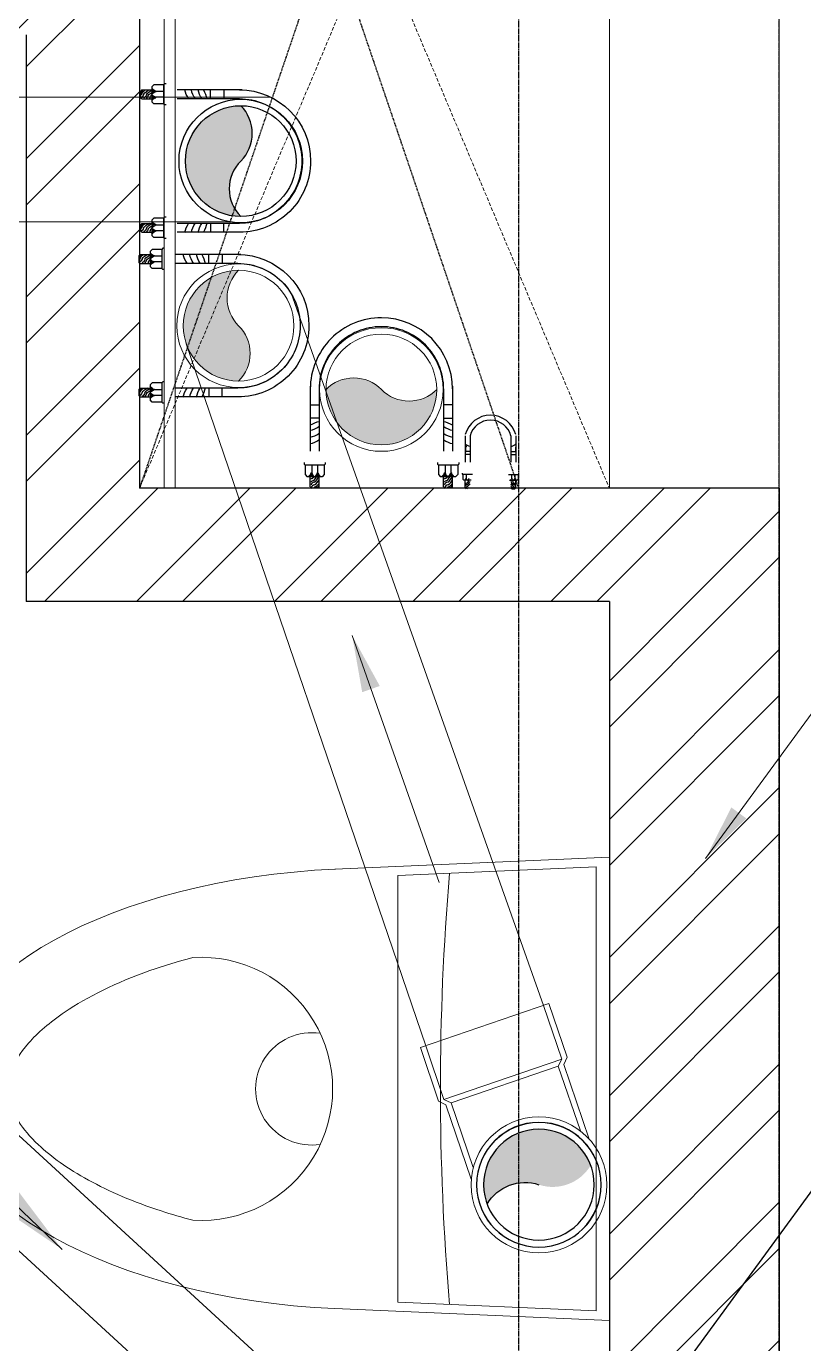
# Model space of a CAD drawing. Header units: millimetres. Extents: x 554 to 29966, y 4404 to 52986.
# Drawn here: x 14545 to 15232, y 12521 to 13683 of the extents above; entities that cross this region are included whole.
import ezdxf

# ---------------------------------------------------------------- set-up
doc = ezdxf.new("R2010")
doc.units = ezdxf.units.MM
for name, pattern in [('DASHED2', [0.375, 0.25, -0.125]), ('HIDDEN', [9.524999999999995, 6.349999999999997, -3.174999999999998]), ('HIDDEN2', [4.7624999999999975, 3.174999999999998, -1.587499999999999])]:
    doc.linetypes.add(name, pattern=pattern)
for name, color, linetype, lineweight in [('A-VOID-ABOV', 8, 'HIDDEN2', 5), ('FUR', 7, 'Continuous', 15), ('PIPE SUPPORT', 24, 'Continuous', 18), ('PP-BEAM', 6, 'DASHED2', 30), ('PP-WALL', 7, 'Continuous', 30), ('RWP', 150, 'Continuous', 18), ('SWP', 1, 'Continuous', 15), ('WALL HATCH', 8, 'Continuous', 0)]:
    doc.layers.add(name, color=color, linetype=linetype, lineweight=lineweight)
doc.layers.add('SH - WWP', color=94, linetype='Continuous', lineweight=0, true_color=0x009e00)
doc.layers.add('SH- WWP', color=92, linetype='Continuous')
doc.styles.add('_MAA_200', font='Arial Narrow.ttf', dxfattribs={"height": 100})
doc.dimstyles.new('COLUMN DIM PLAN', dxfattribs={"dimtxt": 100, "dimasz": 50, "dimexe": 0, "dimexo": 0, "dimgap": 30, "dimtad": 0, "dimdec": 0, "dimdsep": 46, "dimtxsty": '_MAA_200', "dimblk": 'ARCHTICK', "dimcen": 2.5, "dimdle": 50, "dimclrd": 256, "dimclre": 256, "dimclrt": 256, "dimadec": 0, "dimazin": 0, "dimtfac": 1, "dimtdec": 0, "dimtmove": 1, "dimatfit": 3, "dimfxl": 1, "dimlwd": -1, "dimlwe": -1, "dimarcsym": 0})
pattern_1 = [(45, (-2728487.738031354, 3305291.588856062), (-60.98795987733971, 60.98795987733972), []), (45, (-2728447.079391504, 3305291.588856062), (-60.98795987733971, 60.98795987733972), [])]

# ---------------------------------------------------------------- blocks, each defined once
blk = doc.blocks.new('A$C34535F5F')
at = {"layer": 'FUR', "linetype": 'Continuous'}
blk.add_line((7.30756374410157, 0.6289789640859454), (7.30756374410157, 15.36669925259684), dxfattribs=at)
for points in [[(-5.1773586165e-06, 15.99469262112598), (9.488228492811686, 15.58530480220997)], [(-5.1773586165e-06, 15.99469262112598), (-5.1773586165e-06, 1.3152593965e-06)], [(0.4518127223655031, 0.333174596772551), (0.4518127223655031, 15.66151933959827), (7.30756374410157, 15.36571497229215)], [(0.4518127223655031, 0.333174596772551), (7.30756374410157, 0.6289789640859454)], [(-4.6040713642e-06, 1.3399976524e-06), (9.488228492811686, 0.4093891341608469)]]:
    blk.add_lwpolyline(points, dxfattribs=at)
for centre, radius, start, end in [((-82.43356653371848, 7.997346968185412), 88.2740429474575, 355.1706320567113, 4.838208005137757), ((14.10840801377526, 7.997650270378471), 4.543575502682315, 86.37742345364931, 273.6225765463507), ((10.28499021323114, 7.997650270378471), 1.940983098056188, 261.2489595723783, 98.7510404280416)]:
    blk.add_arc(centre, radius, start, end, dxfattribs=at)
blk.add_ellipse((8.091878359069597, 7.997346968185412), major_axis=(-15.02705318510713, -0.0004921401246645), ratio=0.5071451269459373, start_param=1.662675256482551, end_param=4.619315705604916, dxfattribs=at)
blk.add_open_spline([(14.39548825315614, 3.463153243726083), (14.91302334903048, 3.598485968635031), (15.40934677680525, 3.749572506610093), (17.04596771268734, 4.324187240336867), (18.04585381200195, 4.820209591939601), (19.3468307128951, 5.698914285413593), (19.76686025955314, 6.068188179050592), (20.37716554440885, 6.759230911126905), (20.5661491521696, 7.076913165647963), (20.75745456179175, 7.559917411002061), (20.79487015915402, 7.743754381349388), (20.81242688527891, 8.097778894311887), (20.79322074065022, 8.271584527238701), (20.67726372099605, 8.666097421998527), (20.57800686318115, 8.887820758710404), (20.25516603674805, 9.380109179502142), (20.03078012623337, 9.649802222483231), (19.30430730882108, 10.33365049375334), (18.72219344881341, 10.75464509321227), (17.28922340967438, 11.53923489571662), (16.4405024759053, 11.90268593577548), (15.14084198456294, 12.32581897137334), (14.77384033749877, 12.43321184765864), (14.39548825317797, 12.53214729703086)], degree=3, knots=[2.047043615697423, 2.047043615697423, 2.047043615697423, 2.047043615697423, 2.176320127587233, 2.176320127587233, 2.497545405150008, 2.497545405150008, 2.720446929078087, 2.720446929078087, 2.943348453006166, 2.943348453006166, 3.116442422806044, 3.116442422806044, 3.289536392605924, 3.289536392605924, 3.462630362405803, 3.462630362405803, 3.635724332205683, 3.635724332205683, 3.888669672234206, 3.888669672234206, 4.14161501226273, 4.14161501226273, 4.23612440737344, 4.23612440737344, 4.23612440737344, 4.23612440737344], dxfattribs=at)
blk = doc.blocks.new('_ArchTick')
at = {"color": 0, "linetype": 'ByBlock', "const_width": 0.15}
blk.add_lwpolyline([(-0.5, -0.5), (0.5, 0.5)], dxfattribs=at)
blk = doc.blocks.new('A$C393437B3')
at = {"layer": 'RWP', "linetype": 'Continuous'}
blk.add_hatch(color=256, dxfattribs=at).paths.add_polyline_path([(-2, 3.3651e-11, 1), (2, 2.45565e-11, -0.4173574324766371), (-2.1098011128e-06, 2.1325688894e-06, 0.4173561804767063)])
for radius in [2.231396361223231, 2]:
    blk.add_circle((0, 2.91038e-11), radius, dxfattribs=at)
for centre, start, end in [((-1, -0.9893372807709964), 44.69290126831891, 135.307098731681), ((1, 0.9893372808292042), 224.6929012683189, 315.3070987316811)]:
    blk.add_arc(centre, 1.406694087280504, start, end, dxfattribs=at)
blk = doc.blocks.new('*X16')
at = {"color": 0}
for p, q in [((113.6040440224238, 341.4692042597887), (113.7240518539459, 341.5892120913109)), ((113.7279130090329, 341.4162965511011), (114.3176786467903, 342.0060621888587)), ((113.8423566890578, 341.3539635358294), (114.318169125598, 341.8297759723697)), ((113.9481308900426, 341.2829610415177), (114.3186596044057, 341.6534897558808)), ((114.0456951115147, 341.2037485676931), (114.3191500832134, 341.4772035393919)), ((114.1352787081868, 341.1165554690687), (114.3196405620211, 341.3009173229029)), ((114.2169109186877, 341.0214109842728), (114.3201310408288, 341.1246311064139)), ((114.2904245531791, 340.9181479234677), (114.3206215196365, 340.948344889925))]:
    blk.add_line(p, q, dxfattribs=at)
blk = doc.blocks.new('HGRHGHYH')
at = {"layer": 'PIPE SUPPORT', "lineweight": -3}
for p, q in [((710620.017560834, 46857.95547085467), (710620.017560834, 46834.33842546731)), ((710624.4910779987, 46858.00753927821), (710624.4910779987, 46834.33842546745)), ((710661.3965331423, 46858.00753927821), (710661.3965331423, 46834.33842546745)), ((710665.870050307, 46857.95547085467), (710665.870050307, 46834.33842546731)), ((710624.4910779987, 46843.99846498478), (710620.017560834, 46843.97243077303)), ((710624.4910779987, 46841.09759101116), (710620.017560834, 46841.09759101116)), ((710620.8709940438, 46848.18003857404), (710620.4041444306, 46847.71318896184)), ((710620.4041444306, 46847.71318896184), (710620.4041444306, 46843.45694679453)), ((710620.8709940438, 46848.9311018298), (710620.8709940438, 46848.18003857404)), ((710661.3965331423, 46843.99846498478), (710665.870050307, 46843.97243077303)), ((710661.3965331423, 46841.09759101116), (710665.870050307, 46841.09759101116)), ((710665.4834667103, 46847.71318896184), (710665.4834667103, 46843.45694679453)), ((710617.486735596, 46824.33842545249), (710617.486735596, 46823.58736219754)), ((710617.486735596, 46823.58736219754), (710617.8929129597, 46823.18118483442)), ((710626.6157258732, 46823.18118483442), (710617.8929129597, 46823.18118483442)), ((710617.9496318431, 46823.12051258453), (710617.9496318431, 46818.86427041721)), ((710617.9496318431, 46818.86427041721), (710618.8754243389, 46817.93847792246)), ((710625.6292611284, 46817.93847792246), (710618.8754243389, 46817.93847792246)), ((710619.9706203837, 46811.15510292288), (710619.9706203837, 46817.93292071131)), ((710620.9149384896, 46823.18118483442), (710620.9149384896, 46819.82368085266)), ((710659.2718852677, 46823.18118483442), (710667.9946981815, 46823.18118483442)), ((710660.2583500124, 46817.93847792246), (710667.0121868018, 46817.93847792246)), ((710662.2978708799, 46819.81647621835), (710662.2978708799, 46823.18118483442)), ((710664.9726726515, 46823.18118483442), (710664.9726726515, 46819.82368085266)), ((710665.9169907572, 46811.15510292288), (710665.9169907572, 46817.93292071131)), ((710667.9379792975, 46818.86427041721), (710667.0121868018, 46817.93847792246)), ((710667.9379792975, 46823.12051258453), (710667.9379792975, 46818.86427041721)), ((710668.400875545, 46823.58736219754), (710667.9946981815, 46823.18118483442)), ((710668.400875545, 46824.33842545249), (710668.400875545, 46823.58736219754)), ((710619.9706203837, 46811.15510292288), (710620.9514913493, 46810.17423195795)), ((710661.4434735925, 46811.15510292288), (710662.4243445582, 46810.17423195795)), ((710662.4243445582, 46810.17423195795), (710664.9361197916, 46810.17423195795)), ((710665.9169907572, 46811.15510292288), (710664.9361197916, 46810.17423195795))]:
    blk.add_line(p, q, dxfattribs=at)
for radius in [23.56132894597941, 19.08750877272781]:
    blk.add_arc((710642.9438055705, 46853.12595794539), radius, 14.81787845265077, 165.1821215473492, dxfattribs=at)
at = {"layer": 'PIPE SUPPORT', "lineweight": -3, "extrusion": (0, 0, -1)}
for centre, major_axis, ratio, start_param, end_param in [((710626.0681659406, 46857.04269787628), (-6.151017375214372, 6.151017375214372), 0.9999999996661143, 4.109297307100639, 4.696194497845082), ((710659.1997548653, 46820.72032941198), (-2.282024696256826, 2.282024696256826), 0.9999999991016156, 2.631822640257962, 3.390408898581517), ((710668.6597770806, 46821.15737770115), (5.916417149257463, 5.916417149257463), 0.9999999996655577, 2.957247137780278, 3.396312688868684), ((710665.4106651419, 46820.72032941198), (2.282024696144641, 2.282024696144641), 0.999999999637639, 2.887822711728336, 3.651362666647861), ((710668.6941774103, 46820.31730185854), (4.657047953934257, 4.657047953934259), 0.9999999998143312, 3.071035400155689, 3.556541279524882), ((710662.2235368731, 46820.19316780278), (1.956046006922536, 1.956046006922536), 0.9999999998720912, 0.9126796448566, 1.738241186575686), ((710668.0728814824, 46820.72032941198), (2.282024696073218, 2.282024696073218), 0.9999999989087838, 2.892776408478627, 3.651362666944962), ((710668.5334267244, 46819.34597414733), (-5.968419883032279, 5.968419883032277), 0.9999999986139306, 4.525575234265462, 4.924237367981683), ((710668.1112861901, 46819.28087430629), (6.728174899515832, 6.728174899515832), 0.9999999960109655, 2.900564698146366, 3.132660851971003), ((710667.67685345, 46818.55632637804), (-6.72817493470283, 6.72817493470283), 0.9999999948836359, 4.4713610270174, 4.641313219648759), ((710661.8955381596, 46806.00151706109), (-3.179768696389378, 3.179768696389378), 0.9999999973979004, 0.9763898284104179, 1.167414142967231), ((710662.5512160296, 46809.39370073169), (1.314074097734991, 1.314074097734991), 0.9999999995543982, -0.4381618592171244, 0.3519463012584327), ((710662.9670973838, 46808.91284669548), (2.512809723012713, 2.512809723012713), 0.999999999859323, -0.5553662055825017, 0.1412754331300625), ((710663.1182685232, 46810.80726218458), (-2.505444745391315, 2.505444745391313), 0.9999999995484671, 1.015994449466341, 1.696008060453134), ((710663.5233797455, 46810.92842232572), (3.179768684796008, 3.179768684796011), 0.9999999978171192, -0.594406500628123, -0.224102447289598)]:
    blk.add_ellipse(centre, major_axis=major_axis, ratio=ratio, start_param=start_param, end_param=end_param, dxfattribs=at)
at = {"layer": 'PIPE SUPPORT', "lineweight": -3}
for centre, major_axis, ratio, start_param, end_param in [((710659.8194452001, 46857.04269787628), (6.151017375214372, 6.151017375214372), 0.9999999996661143, 4.109297307100639, 4.696194497845082), ((710617.8147296587, 46820.72032941198), (-2.282024696073218, 2.282024696073218), 0.9999999989087838, 2.892776408478627, 3.651362666944962), ((710623.6640742678, 46820.19316780278), (-1.956046006922536, 1.956046006922536), 0.9999999998720912, 0.9126796448566, 1.738241186575686), ((710617.1934337305, 46820.31730185854), (-4.657047953934257, 4.657047953934259), 0.9999999998143312, 3.071035400155689, 3.556541279524882), ((710617.2278340606, 46821.15737770115), (-5.916417149257457, 5.916417149257458), 0.9999999996655577, 2.957247137780278, 3.396312688868684), ((710620.4769459988, 46820.72032941198), (-2.282024696144641, 2.282024696144641), 0.999999999637639, 2.887822711728336, 3.651362666647861), ((710622.3642313953, 46810.92842232572), (-3.179768684796008, 3.179768684796011), 0.9999999978171192, -0.594406500628123, -0.224102447289598), ((710622.7693426174, 46810.80726218458), (2.505444745391315, 2.505444745391313), 0.9999999995484671, 1.015994449466341, 1.696008060453134), ((710622.9205137569, 46808.91284669548), (-2.512809723012713, 2.512809723012713), 0.999999999859323, -0.5553662055825017, 0.1412754331300625), ((710623.3363951114, 46809.39370073169), (-1.314074097734991, 1.314074097734991), 0.9999999995543982, -0.4381618592171244, 0.3519463012584327), ((710617.3541844164, 46819.34597414733), (5.968419883032279, 5.968419883032277), 0.9999999986139306, 4.525575234265462, 4.924237367981683)]:
    blk.add_ellipse(centre, major_axis=major_axis, ratio=ratio, start_param=start_param, end_param=end_param, dxfattribs=at)
for p, xscale, yscale, zscale, rotation in [((711411.2495958997, 47078.18288877929), -2.31448123615973, 2.314481238238573, 2.314481237439788, 90), ((709871.9169150456, 47078.17568414403), 2.31448123615973, 2.31448123615973, 2.31448123615973, 270), ((709874.6380152409, 47078.18288877929), 2.31448123615973, 2.31448123615973, 2.31448123615973, 270)]:
    blk.add_blockref('*X16', p, dxfattribs=dict(at, xscale=xscale, yscale=yscale, zscale=zscale, rotation=rotation))
blk = doc.blocks.new('*X26')
at = {"color": 0}
for p, q in [((113.6040440224238, 341.4692042597887), (113.7240518539459, 341.5892120913109)), ((113.7279130090329, 341.4162965511011), (114.3176786467903, 342.0060621888587)), ((113.8423566890578, 341.3539635358294), (114.318169125598, 341.8297759723697)), ((113.9481308900426, 341.2829610415177), (114.3186596044057, 341.6534897558808)), ((114.0456951115147, 341.2037485676931), (114.3191500832134, 341.4772035393919)), ((114.1352787081868, 341.1165554690687), (114.3196405620211, 341.3009173229029)), ((114.2169109186877, 341.0214109842728), (114.3201310408288, 341.1246311064139)), ((114.2904245531791, 340.9181479234677), (114.3206215196365, 340.948344889925))]:
    blk.add_line(p, q, dxfattribs=at)
blk = doc.blocks.new('YRTRT')
at = {"layer": 'PIPE SUPPORT', "lineweight": -3}
for p, q in [((96462.33814704539, -13447.57362357114), (96462.39076985273, -13447.52100076377)), ((96462.33818283866, -13447.5735877779), (96462.33818283866, -13447.93724713893)), ((96462.60556003159, -13447.52100076377), (96462.39076985273, -13447.52100076377)), ((96462.65818283898, -13447.57362357114), (96462.60556003159, -13447.52100076377)), ((96462.65818283898, -13447.57362357114), (96462.65818283898, -13447.93724713893)), ((96467.15814704986, -13447.5736235712), (96467.21076985725, -13447.52100076383)), ((96467.15818284314, -13447.57358777796), (96467.15818284314, -13447.93724713899)), ((96467.42556003603, -13447.52100076383), (96467.21076985725, -13447.52100076383)), ((96467.47818284339, -13447.5736235712), (96467.42556003603, -13447.52100076383)), ((96467.47818284339, -13447.5736235712), (96467.47818284339, -13447.93724713899)), ((96462.15192819848, -13448.01174899501), (96462.22643005454, -13447.93724713893)), ((96462.15192819848, -13448.35426413015), (96462.15192819848, -13448.01174899501)), ((96462.76993562304, -13447.93724713893), (96462.22643005454, -13447.93724713893)), ((96462.39055710298, -13448.35914664454), (96462.39055710298, -13448.08895620788)), ((96462.60580803412, -13448.08837642497), (96462.60580803412, -13448.35914664454)), ((96462.8444374791, -13448.01174899501), (96462.76993562304, -13447.93724713893)), ((96462.8444374791, -13448.35426413015), (96462.8444374791, -13448.01174899501)), ((96466.97192820298, -13448.01174899506), (96467.04643005902, -13447.93724713899)), ((96466.97192820298, -13448.35426413021), (96466.97192820298, -13448.01174899506)), ((96467.5899356275, -13447.93724713899), (96467.04643005902, -13447.93724713899)), ((96467.21055710744, -13448.3591466446), (96467.21055710744, -13448.08895620793)), ((96467.42580803859, -13448.08837642502), (96467.42580803859, -13448.3591466446)), ((96467.66443748357, -13448.01174899506), (96467.5899356275, -13447.93724713899)), ((96467.66443748357, -13448.35426413021), (96467.66443748357, -13448.01174899506)), ((96462.11467727047, -13448.39183319975), (96462.15192819848, -13448.35426413015)), ((96462.11467727047, -13448.45227396465), (96462.11467727047, -13448.39183319975)), ((96462.8444374791, -13448.35426413015), (96462.15192819848, -13448.35426413016)), ((96462.88200654867, -13448.39183319971), (96462.8444374791, -13448.35426413015)), ((96462.88200654867, -13448.45227396465), (96462.88200654867, -13448.39183319971)), ((96466.93467727493, -13448.39183319981), (96466.97192820298, -13448.35426413021)), ((96466.93467727493, -13448.4522739647), (96466.93467727493, -13448.39183319981)), ((96467.66443748357, -13448.35426413021), (96466.97192820293, -13448.35426413021)), ((96467.70200655314, -13448.39183319977), (96467.66443748357, -13448.35426413021)), ((96467.70200655314, -13448.4522739647), (96467.70200655314, -13448.39183319977)), ((96462.33818283863, -13451.20444779245), (96462.33818283866, -13448.85227396524)), ((96462.65818283893, -13451.10227396739), (96462.65818283898, -13448.85227396524)), ((96467.15818284314, -13451.10227396739), (96467.15818284314, -13448.85227396524)), ((96467.47818284342, -13451.20444779245), (96467.47818284342, -13448.85227396524)), ((96462.65818283893, -13450.05157989724), (96462.33818283863, -13450.05157989724)), ((96467.15818284314, -13450.05157989724), (96467.47818284342, -13450.05157989724)), ((96462.33818283863, -13450.53158634531), (96462.65818283893, -13450.53158634531)), ((96467.47818284342, -13450.53158634531), (96467.15818284314, -13450.53158634531))]:
    blk.add_line(p, q, dxfattribs=at)
at = {"layer": 'PIPE SUPPORT', "lineweight": -3, "extrusion": (0, 0, -1)}
for centre, major_axis, ratio, start_param, end_param in [((96462.53642395487, -13447.45332862739), (-0.1348098849770459, 0.1348098849770459), 0.9999999999034614, 4.157022774732605, 5.034816392505097), ((96462.55873559946, -13447.47912599548), (-0.0704988429273759, 0.0704988429273759), 0.9999999996588605, 4.274227121095428, 5.064335280969733), ((96462.59391210222, -13447.29713852289), (0.1705916077439833, 0.1705916077439833), 0.9999999985280374, 2.547186153119761, 2.738210467946155), ((96462.26044305008, -13448.00956358513), (0.3609602732295892, 0.3609602732295892), 0.9999999997756027, -0.2410279549909113, 0.1079206814815465), ((96462.28374995916, -13447.97069226828), (-0.3609602732425226, 0.3609602732425225), 0.9999999999533216, 1.329768371900432, 1.608853964383862), ((96467.35642395935, -13447.45332862745), (-0.1348098849665495, 0.1348098849665495), 0.9999999999247476, 4.157022774657454, 5.03481639246887), ((96467.37873560397, -13447.47912599554), (-0.0704988429250919, 0.0704988429250919), 0.9999999996778886, 4.274227121094328, 5.064335281009006), ((96467.41391210668, -13447.29713852295), (0.1705916077644787, 0.1705916077644788), 0.9999999991030039, 2.547186153401375, 2.738210468153488), ((96467.08044305457, -13448.00956358519), (-0.3609602734738453, 0.3609602734738452), 0.9999999993067497, 1.329768372063623, 1.678717008183729), ((96467.10374996363, -13447.97069226834), (-0.3609602734695469, 0.3609602734695469), 0.9999999993199254, 1.329768372023264, 1.608853964365007), ((96462.1410721338, -13448.16111274652), (-0.1836427454511332, 0.1836427454511332), 0.999999999893351, 1.321980081539759, 2.080566339304299), ((96462.50657992787, -13447.56146236965), (0.170591607840616, 0.170591607840616), 0.9999999998175798, 2.547186153677094, 3.128809838001576), ((96462.44831248886, -13447.63531754856), (-0.1705916080412037, 0.1705916080412037), 0.999999999172634, 4.117982480944434, 4.401037373670084), ((96462.52831376503, -13447.55496224171), (0.1344147607712574, 0.1344147607712574), 0.9999999998539598, 2.586790775358184, 3.465894773409693), ((96462.61178995932, -13448.11869015334), (-0.1574100663563356, 0.1574100663563356), 0.9999999999594631, 5.625068624619608, 6.450630167201308), ((96462.13815034585, -13448.30887129395), (0.3609602732356619, 0.3609602732356619), 0.999999999762126, -0.2410279549788759, -0.0299974789023303), ((96462.22917148277, -13448.06516695129), (-0.2498462551250625, 0.2498462551250622), 0.9999999996142932, 1.500239073097558, 1.985744952294209), ((96462.23101702826, -13448.11023623238), (-0.3174102312506335, 0.3174102312506335), 0.9999999999588574, 1.386450810686251, 1.960581019537734), ((96462.35531027, -13448.16111274652), (-0.183642745501428, 0.183642745501428), 0.9999999996070283, 1.31702638475077, 2.080566339197591), ((96462.23779560637, -13448.01305613057), (0.3202001287203565, 0.3202001287203566), 0.9999999998669814, -0.1868137474059075, 0.421005137251335), ((96462.85512458676, -13448.16111274652), (-0.1836427454341228, 0.1836427454341228), 0.9999999998437497, 5.773415294580192, 6.532001552497469), ((96466.96107213826, -13448.16111274657), (-0.1836427454511332, 0.1836427454511332), 0.999999999893351, 1.321980081539759, 2.080566339304299), ((96467.32657993236, -13447.56146236971), (-0.1705916078916122, 0.1705916078916121), 0.9999999997420946, 4.117982480757515, 4.699606164845294), ((96467.26831249335, -13447.63531754862), (-0.1705916079033848, 0.1705916079033847), 0.999999999742952, 4.117982480782877, 4.401037373487326), ((96467.34831376949, -13447.55496224177), (0.1344147607729148, 0.1344147607729148), 0.9999999997529544, 2.586790775312957, 3.465894773457341), ((96467.43178996381, -13448.11869015339), (-0.1574100663563356, 0.1574100663563356), 0.9999999999594631, 5.625068624619608, 6.450630167201308), ((96466.9581503503, -13448.308871294), (0.3609602732254824, 0.3609602732254824), 0.9999999990776997, -0.2410279551250054, -0.02999747893383), ((96467.04917148722, -13448.06516695134), (-0.2498462551128566, 0.2498462551128566), 0.9999999996738447, 1.500239073083246, 1.985744952330576), ((96467.05101703267, -13448.11023623244), (-0.3174102312642302, 0.3174102312642302), 0.9999999999294054, 1.386450810713712, 1.96058101953486), ((96467.17531027444, -13448.16111274657), (-0.183642745428047, 0.1836427454280469), 0.9999999999834772, 1.31702638455914, 2.080566339320697), ((96467.05779561082, -13448.01305613062), (0.320200128723769, 0.320200128723769), 0.999999999775471, -0.1868137474271345, 0.421005137292974), ((96467.67512459122, -13448.16111274657), (0.1836427454511332, 0.1836427454511332), 0.9999999998933508, 4.202618967875284, 4.961205225639825), ((96462.19716735712, -13449.89698836559), (0.54999385537602, 0.5499938553760205), 0.9999999999969306, -0.6092701060824738, -0.1632660786873334), ((96462.19716735712, -13450.12858373326), (0.5499938553737664, 0.5499938553737665), 0.9999999999653816, -0.6092701060972799, -0.1632660786923932), ((96463.20624228605, -13448.48989175245), (-0.6743740752795976, 0.6743740752795975), 0.9999998328735095, 4.539180955360865, 4.549122928501664), ((96463.20624228605, -13448.72148712014), (-0.6743740340197633, 0.6743740340197631), 0.999999892291208, 4.539180945274946, 4.549122918973353), ((96466.61012339604, -13448.48989175245), (0.6743740752789461, 0.6743740752789462), 0.999999832874448, 1.73406237867807, 1.744004351818876), ((96466.61012339604, -13448.72148712014), (0.6743740340217865, 0.6743740340217868), 0.9999998922882944, 1.734062388205763, 1.744004361904144), ((96467.61919832494, -13449.89698836559), (-0.5499938553760205, 0.5499938553760205), 0.9999999999969301, 0.1632660786873338, 0.609270106082474), ((96467.61919832494, -13450.12858373326), (-0.5499938553737664, 0.5499938553737663), 0.9999999999653807, 0.1632660786923936, 0.60927010609728), ((96462.19716735712, -13450.37672196184), (0.54999385537602, 0.5499938553760205), 0.9999999999969306, -0.6092701060824738, -0.1632660786873334), ((96462.8779829776, -13448.88655582733), (-0.7483036447213935, 0.7483036447213935), 0.9999999999909798, 4.131018386160066, 4.462271126186356), ((96463.20624228605, -13448.96962534873), (-0.6743740340197633, 0.6743740340197631), 0.999999892291208, 4.539180945274946, 4.549122918973353), ((96466.93838270444, -13448.88655582733), (0.7483036447213935, 0.7483036447213935), 0.9999999999909795, 1.820914180993225, 2.152166921019516), ((96466.61012339604, -13448.96962534873), (0.6743740340217865, 0.6743740340217868), 0.9999998922882944, 1.734062388205763, 1.744004361904144), ((96467.61919832494, -13450.37672196184), (-0.5499938553760205, 0.5499938553760205), 0.9999999999969301, 0.1632660786873338, 0.609270106082474), ((96464.90818284106, -13451.10227396745), (1.817264429336318, 1.817264429336318), 0.9999999999969258, 2.356194490190806, 3.926990816988777), ((96464.90818284106, -13451.10227396745), (1.590990259148384, 1.590990259148384), 0.9999999999933532, 2.356194490189019, 3.926990816990564), ((96464.90818284106, -13451.10227396745), (-1.590990259148384, 1.590990259148384), 0.9999999999998207, 2.356194490192254, 3.926990816987331), ((96464.90818284106, -13451.10227396745), (1.81726442934102, 1.817264429341022), 0.9999999999974116, 0.7853981633987424, 2.356194490191048)]:
    blk.add_ellipse(centre, major_axis=major_axis, ratio=ratio, start_param=start_param, end_param=end_param, dxfattribs=at)
at = {"layer": 'PIPE SUPPORT', "lineweight": -3, "xscale": 0.1862546401715415, "yscale": 0.1862546401715415, "zscale": 0.1862546401715415, "rotation": 90}
for p in [(96525.97121210213, -13469.23003458454), (96526.23897231332, -13469.22945480163), (96530.7912121066, -13469.23003458459), (96531.0589723178, -13469.22945480168)]:
    blk.add_blockref('*X26', p, dxfattribs=at)
blk = doc.blocks.new('*X19')
at = {"color": 0}
for p, q in [((113.6040440224238, 341.4692042597887), (113.7240518539459, 341.5892120913109)), ((113.7279130090329, 341.4162965511011), (114.3176786467903, 342.0060621888587)), ((113.8423566890578, 341.3539635358294), (114.318169125598, 341.8297759723697)), ((113.9481308900426, 341.2829610415177), (114.3186596044057, 341.6534897558808)), ((114.0456951115147, 341.2037485676931), (114.3191500832134, 341.4772035393919)), ((114.1352787081868, 341.1165554690687), (114.3196405620211, 341.3009173229029)), ((114.2169109186877, 341.0214109842728), (114.3201310408288, 341.1246311064139)), ((114.2904245531791, 340.9181479234677), (114.3206215196365, 340.948344889925))]:
    blk.add_line(p, q, dxfattribs=at)
blk = doc.blocks.new('MNBMBM')
at = {"layer": 'PIPE SUPPORT', "lineweight": -3}
for p, q in [((96481.19327059848, -13447.57362357126), (96481.24589340582, -13447.52100076388)), ((96481.19327059848, -13447.57362357126), (96481.19327059848, -13447.93724713904)), ((96481.24589340582, -13447.52100076388), (96481.46068358464, -13447.52100076388)), ((96481.513306392, -13447.57362357126), (96481.46068358464, -13447.52100076388)), ((96481.51327059873, -13447.57358777802), (96481.51327059873, -13447.93724713904)), ((96486.01327060293, -13447.5736235712), (96486.0658934103, -13447.52100076383)), ((96486.01327060293, -13447.5736235712), (96486.01327060293, -13447.93724713899)), ((96486.0658934103, -13447.52100076383), (96486.28068358912, -13447.52100076383)), ((96486.3333063965, -13447.5736235712), (96486.28068358912, -13447.52100076383)), ((96486.33327060322, -13447.57358777796), (96486.33327060322, -13447.93724713899)), ((96481.00701595827, -13448.01174899512), (96481.08151781435, -13447.93724713904)), ((96481.00701595827, -13448.35426413027), (96481.00701595827, -13448.01174899512)), ((96481.08151781435, -13447.93724713904), (96481.62502338283, -13447.93724713904)), ((96481.24564540328, -13448.08837642508), (96481.24564540328, -13448.35914664466)), ((96481.46089633444, -13448.35914664466), (96481.46089633444, -13448.08895620799)), ((96481.69952523893, -13448.01174899512), (96481.62502338283, -13447.93724713904)), ((96481.69952523893, -13448.35426413027), (96481.69952523893, -13448.01174899512)), ((96485.82701596274, -13448.01174899507), (96485.90151781883, -13447.93724713899)), ((96485.82701596274, -13448.35426413021), (96485.82701596274, -13448.01174899507)), ((96485.90151781883, -13447.93724713899), (96486.44502338734, -13447.93724713899)), ((96486.06564540775, -13448.08837642503), (96486.06564540775, -13448.3591466446)), ((96486.28089633891, -13448.3591466446), (96486.28089633891, -13448.08895620794)), ((96486.51952524339, -13448.01174899507), (96486.44502338734, -13447.93724713899)), ((96486.51952524339, -13448.35426413021), (96486.51952524339, -13448.01174899507)), ((96480.96944688873, -13448.39183319983), (96481.00701595827, -13448.35426413027)), ((96480.96944688873, -13448.45227396476), (96480.96944688873, -13448.39183319983)), ((96481.00701595827, -13448.35426413027), (96481.69952523893, -13448.35426413027)), ((96481.73677616696, -13448.39183319987), (96481.69952523893, -13448.35426413027)), ((96481.73677616696, -13448.45227396476), (96481.73677616696, -13448.39183319987)), ((96485.7894468932, -13448.39183319977), (96485.82701596274, -13448.35426413021)), ((96485.7894468932, -13448.45227396471), (96485.7894468932, -13448.39183319977)), ((96485.82701596274, -13448.35426413021), (96486.51952524339, -13448.35426413022)), ((96486.5567761714, -13448.39183319981), (96486.51952524339, -13448.35426413021)), ((96486.5567761714, -13448.45227396471), (96486.5567761714, -13448.39183319981)), ((96481.19327059844, -13451.20444779251), (96481.19327059844, -13448.8522739653)), ((96481.51327059873, -13451.10227396745), (96481.51327059873, -13448.8522739653)), ((96486.01327060293, -13451.10227396745), (96486.01327060293, -13448.8522739653)), ((96486.33327060322, -13451.20444779251), (96486.33327060322, -13448.8522739653)), ((96481.51327059873, -13450.0515798973), (96481.19327059844, -13450.0515798973)), ((96486.01327060293, -13450.0515798973), (96486.33327060322, -13450.0515798973)), ((96481.19327059844, -13450.53158634537), (96481.51327059873, -13450.53158634537)), ((96486.33327060322, -13450.53158634537), (96486.01327060293, -13450.53158634537))]:
    blk.add_line(p, q, dxfattribs=at)
for centre, major_axis, ratio, start_param, end_param in [((96481.56770347824, -13447.97069226839), (0.3609602734695469, 0.3609602734695469), 0.9999999993199254, 1.329768372023264, 1.608853964365007), ((96481.5910103873, -13448.00956358525), (0.3609602734738453, 0.3609602734738452), 0.9999999993067497, 1.329768372063623, 1.678717008183729), ((96481.25754133517, -13447.29713852301), (-0.1705916077644787, 0.1705916077644788), 0.9999999991030039, 2.547186153401375, 2.738210468153488), ((96481.29271783795, -13447.4791259956), (0.0704988429250919, 0.0704988429250919), 0.9999999996778886, 4.274227121094328, 5.064335281009006), ((96481.31502948253, -13447.45332862751), (0.1348098849665495, 0.1348098849665495), 0.9999999999247476, 4.157022774657454, 5.03481639246887), ((96486.38770348275, -13447.97069226834), (0.3609602732425226, 0.3609602732425225), 0.9999999999533216, 1.329768371900432, 1.608853964383862), ((96486.41101039178, -13448.00956358519), (-0.3609602732295892, 0.3609602732295892), 0.9999999997756027, -0.2410279549909113, 0.1079206814815465), ((96486.07754133963, -13447.29713852295), (-0.1705916077439833, 0.1705916077439833), 0.9999999985280374, 2.547186153119761, 2.738210467946155), ((96486.1127178424, -13447.47912599554), (0.0704988429273759, 0.0704988429273759), 0.9999999996588605, 4.274227121095428, 5.064335280969733), ((96486.13502948698, -13447.45332862745), (0.1348098849770459, 0.1348098849770459), 0.9999999999034614, 4.157022774732605, 5.034816392505097), ((96480.99632885063, -13448.16111274663), (-0.1836427454511332, 0.1836427454511332), 0.9999999998933508, 4.202618967875284, 4.961205225639825), ((96481.61365783105, -13448.01305613068), (-0.320200128723769, 0.320200128723769), 0.999999999775471, -0.1868137474271345, 0.421005137292974), ((96481.62043640915, -13448.11023623249), (0.3174102312642302, 0.3174102312642302), 0.9999999999294054, 1.386450810713712, 1.96058101953486), ((96481.49614316745, -13448.16111274663), (0.183642745428047, 0.1836427454280469), 0.9999999999834772, 1.31702638455914, 2.080566339320697), ((96481.62228195462, -13448.0651669514), (0.2498462551128566, 0.2498462551128566), 0.9999999996738447, 1.500239073083246, 1.985744952330576), ((96481.71330309154, -13448.30887129406), (-0.3609602732254824, 0.3609602732254824), 0.9999999990776997, -0.2410279551250054, -0.02999747893383), ((96481.3231396724, -13447.55496224183), (-0.1344147607729148, 0.1344147607729148), 0.9999999997529544, 2.586790775312957, 3.465894773457341), ((96481.23966347807, -13448.11869015345), (0.1574100663563356, 0.1574100663563356), 0.9999999999594631, 5.625068624619608, 6.450630167201308), ((96481.34487350953, -13447.56146236977), (0.1705916078916122, 0.1705916078916121), 0.9999999997420946, 4.117982480757515, 4.699606164845294), ((96481.40314094852, -13447.63531754867), (0.1705916079033848, 0.1705916079033847), 0.999999999742952, 4.117982480782877, 4.401037373487326), ((96481.71038130358, -13448.16111274663), (0.1836427454511332, 0.1836427454511332), 0.999999999893351, 1.321980081539759, 2.080566339304299), ((96485.81632885511, -13448.16111274658), (0.1836427454341228, 0.1836427454341228), 0.9999999998437497, 5.773415294580192, 6.532001552497469), ((96486.43365783551, -13448.01305613062), (-0.3202001287203565, 0.3202001287203566), 0.9999999998669814, -0.1868137474059075, 0.421005137251335), ((96486.44043641358, -13448.11023623244), (0.3174102312506335, 0.3174102312506335), 0.9999999999588574, 1.386450810686251, 1.960581019537734), ((96486.31614317188, -13448.16111274658), (0.183642745501428, 0.183642745501428), 0.9999999996070283, 1.31702638475077, 2.080566339197591), ((96486.44228195908, -13448.06516695135), (0.2498462551250625, 0.2498462551250622), 0.9999999996142932, 1.500239073097558, 1.985744952294209), ((96486.53330309603, -13448.30887129401), (-0.3609602732356619, 0.3609602732356619), 0.999999999762126, -0.2410279549788759, -0.0299974789023303), ((96486.14313967685, -13447.55496224177), (-0.1344147607712574, 0.1344147607712574), 0.9999999998539598, 2.586790775358184, 3.465894773409693), ((96486.05966348256, -13448.11869015339), (0.1574100663563356, 0.1574100663563356), 0.9999999999594631, 5.625068624619608, 6.450630167201308), ((96486.16487351398, -13447.56146236971), (-0.170591607840616, 0.170591607840616), 0.9999999998175798, 2.547186153677094, 3.128809838001576), ((96486.22314095296, -13447.63531754862), (0.1705916080412037, 0.1705916080412037), 0.999999999172634, 4.117982480944434, 4.401037373670084), ((96486.53038130805, -13448.16111274658), (0.1836427454511332, 0.1836427454511332), 0.999999999893351, 1.321980081539759, 2.080566339304299), ((96481.05225511693, -13449.89698836564), (0.5499938553760205, 0.5499938553760205), 0.9999999999969301, 0.1632660786873338, 0.609270106082474), ((96481.05225511693, -13450.12858373331), (0.5499938553737664, 0.5499938553737663), 0.9999999999653807, 0.1632660786923936, 0.60927010609728), ((96482.06133004584, -13448.48989175251), (-0.6743740752789461, 0.6743740752789462), 0.999999832874448, 1.73406237867807, 1.744004351818876), ((96482.06133004584, -13448.7214871202), (-0.6743740340217865, 0.6743740340217868), 0.9999998922882944, 1.734062388205763, 1.744004361904144), ((96485.46521115582, -13448.48989175251), (0.6743740752795976, 0.6743740752795975), 0.9999998328735095, 4.539180955360865, 4.549122928501664), ((96485.46521115582, -13448.7214871202), (0.6743740340197633, 0.6743740340197631), 0.999999892291208, 4.539180945274946, 4.549122918973353), ((96486.47428608478, -13449.89698836564), (-0.54999385537602, 0.5499938553760205), 0.9999999999969306, -0.6092701060824738, -0.1632660786873334), ((96486.47428608478, -13450.12858373331), (-0.5499938553737664, 0.5499938553737665), 0.9999999999653816, -0.6092701060972799, -0.1632660786923932), ((96481.05225511693, -13450.3767219619), (0.5499938553760205, 0.5499938553760205), 0.9999999999969301, 0.1632660786873338, 0.609270106082474), ((96481.73307073742, -13448.88655582739), (-0.7483036447213935, 0.7483036447213935), 0.9999999999909795, 1.820914180993225, 2.152166921019516), ((96482.06133004584, -13448.96962534879), (-0.6743740340217865, 0.6743740340217868), 0.9999998922882944, 1.734062388205763, 1.744004361904144), ((96485.79347046425, -13448.88655582739), (0.7483036447213935, 0.7483036447213935), 0.9999999999909798, 4.131018386160066, 4.462271126186356), ((96485.46521115582, -13448.96962534879), (0.6743740340197633, 0.6743740340197631), 0.999999892291208, 4.539180945274946, 4.549122918973353), ((96486.47428608478, -13450.3767219619), (-0.54999385537602, 0.5499938553760205), 0.9999999999969306, -0.6092701060824738, -0.1632660786873334), ((96483.76327060082, -13451.10227396751), (-1.81726442934102, 1.817264429341022), 0.9999999999974116, 0.7853981633987424, 2.356194490191048), ((96483.76327060082, -13451.10227396751), (1.590990259148384, 1.590990259148384), 0.9999999999998207, 2.356194490192254, 3.926990816987331), ((96483.76327060084, -13451.10227396751), (-1.590990259148384, 1.590990259148384), 0.9999999999933532, 2.356194490189019, 3.926990816990564), ((96483.76327060084, -13451.10227396751), (-1.817264429336318, 1.817264429336318), 0.9999999999969258, 2.356194490190806, 3.926990816988777)]:
    blk.add_ellipse(centre, major_axis=major_axis, ratio=ratio, start_param=start_param, end_param=end_param, dxfattribs=at)
at = {"layer": 'PIPE SUPPORT', "lineweight": -3, "extrusion": (0, 0, -1), "xscale": 0.1862546401715415, "yscale": 0.1862546401715415, "zscale": -0.1862546400003328, "rotation": 90}
for p in [(-96417.61248112409, -13469.22945480174), (-96417.88024133527, -13469.23003458465), (-96422.43248112855, -13469.22945480168), (-96422.70024133974, -13469.2300345846)]:
    blk.add_blockref('*X19', p, dxfattribs=at)
blk = doc.blocks.new('A$C3BC90C2D')
at = {"layer": 'SH- WWP', "linetype": 'Continuous'}
blk.add_hatch(color=256, dxfattribs=at).paths.add_polyline_path([(-2, 3.3651e-11, 1), (2, 2.45565e-11, -0.4173574324766371), (-2.1098011128e-06, 2.1325688894e-06, 0.4173561804767063)])
for radius in [2.231396361223231, 2]:
    blk.add_circle((0, 2.91038e-11), radius, dxfattribs=at)
for centre, start, end in [((-1, -0.9893372807709964), 44.69290126831891, 135.307098731681), ((1, 0.9893372808292042), 224.6929012683189, 315.3070987316811)]:
    blk.add_arc(centre, 1.406694087280504, start, end, dxfattribs=at)
blk = doc.blocks.new('OIUUYIU')
at = {"layer": 'PIPE SUPPORT', "lineweight": -3}
for p, q in [((96471.43208916413, -13447.5736235712), (96471.4847119715, -13447.52100076383)), ((96471.43212495738, -13447.57358777796), (96471.43212495738, -13447.93724713899)), ((96471.69950215032, -13447.52100076383), (96471.4847119715, -13447.52100076383)), ((96471.7521249577, -13447.5736235712), (96471.69950215032, -13447.52100076383)), ((96471.7521249577, -13447.5736235712), (96471.7521249577, -13447.93724713899)), ((96476.2520891686, -13447.57362357126), (96476.30471197594, -13447.52100076388)), ((96476.25212496183, -13447.57358777802), (96476.25212496183, -13447.93724713904)), ((96476.51950215481, -13447.52100076388), (96476.30471197594, -13447.52100076388)), ((96476.57212496213, -13447.57362357126), (96476.51950215481, -13447.52100076388)), ((96476.57212496213, -13447.57362357126), (96476.57212496213, -13447.93724713904)), ((96471.24587031725, -13448.01174899507), (96471.32037217329, -13447.93724713899)), ((96471.24587031725, -13448.35426413021), (96471.24587031725, -13448.01174899507)), ((96471.86387774178, -13447.93724713899), (96471.32037217329, -13447.93724713899)), ((96471.48449922173, -13448.3591466446), (96471.48449922173, -13448.08895620794)), ((96471.69975015287, -13448.08837642503), (96471.69975015287, -13448.3591466446)), ((96471.93837959784, -13448.01174899507), (96471.86387774178, -13447.93724713899)), ((96471.93837959784, -13448.35426413021), (96471.93837959784, -13448.01174899507)), ((96476.0658703217, -13448.01174899512), (96476.14037217776, -13447.93724713904)), ((96476.0658703217, -13448.35426413027), (96476.0658703217, -13448.01174899512)), ((96476.68387774623, -13447.93724713904), (96476.14037217776, -13447.93724713904)), ((96476.30449922617, -13448.35914664466), (96476.30449922617, -13448.08895620799)), ((96476.51975015733, -13448.08837642508), (96476.51975015733, -13448.35914664466)), ((96476.75837960232, -13448.01174899512), (96476.68387774623, -13447.93724713904)), ((96476.75837960232, -13448.35426413027), (96476.75837960232, -13448.01174899512)), ((96471.2086193892, -13448.39183319981), (96471.24587031725, -13448.35426413021)), ((96471.2086193892, -13448.45227396471), (96471.2086193892, -13448.39183319981)), ((96471.93837959784, -13448.35426413021), (96471.24587031725, -13448.35426413022)), ((96471.97594866742, -13448.39183319977), (96471.93837959784, -13448.35426413021)), ((96471.97594866742, -13448.45227396471), (96471.97594866742, -13448.39183319977)), ((96476.02861939363, -13448.39183319987), (96476.0658703217, -13448.35426413027)), ((96476.02861939363, -13448.45227396476), (96476.02861939363, -13448.39183319987)), ((96476.75837960232, -13448.35426413027), (96476.06587032168, -13448.35426413027)), ((96476.79594867188, -13448.39183319983), (96476.75837960232, -13448.35426413027)), ((96476.79594867188, -13448.45227396476), (96476.79594867188, -13448.39183319983)), ((96471.43212495738, -13451.20444779251), (96471.43212495738, -13448.8522739653)), ((96471.7521249577, -13451.10227396745), (96471.7521249577, -13448.8522739653)), ((96476.25212496183, -13451.10227396745), (96476.25212496183, -13448.8522739653)), ((96476.57212496216, -13451.20444779251), (96476.57212496216, -13448.8522739653)), ((96471.7521249577, -13450.0515798973), (96471.43212495738, -13450.0515798973)), ((96476.25212496183, -13450.0515798973), (96476.57212496216, -13450.0515798973)), ((96471.43212495738, -13450.53158634537), (96471.7521249577, -13450.53158634537)), ((96476.57212496216, -13450.53158634537), (96476.25212496183, -13450.53158634537))]:
    blk.add_line(p, q, dxfattribs=at)
at = {"layer": 'PIPE SUPPORT', "lineweight": -3, "extrusion": (0, 0, -1)}
for centre, major_axis, ratio, start_param, end_param in [((96471.63036607363, -13447.45332862745), (-0.1348098849770459, 0.1348098849770459), 0.9999999999034614, 4.157022774732605, 5.034816392505097), ((96471.6526777182, -13447.47912599554), (-0.0704988429273759, 0.0704988429273759), 0.9999999996588605, 4.274227121095428, 5.064335280969733), ((96471.68785422095, -13447.29713852295), (0.1705916077439833, 0.1705916077439833), 0.9999999985280374, 2.547186153119761, 2.738210467946155), ((96471.35438516883, -13448.00956358519), (0.3609602732295892, 0.3609602732295892), 0.9999999997756027, -0.2410279549909113, 0.1079206814815465), ((96471.37769207788, -13447.97069226834), (-0.3609602732425226, 0.3609602732425225), 0.9999999999533216, 1.329768371900432, 1.608853964383862), ((96476.45036607808, -13447.45332862751), (-0.1348098849665495, 0.1348098849665495), 0.9999999999247476, 4.157022774657454, 5.03481639246887), ((96476.47267772268, -13447.4791259956), (-0.0704988429250919, 0.0704988429250919), 0.9999999996778886, 4.274227121094328, 5.064335281009006), ((96476.50785422543, -13447.29713852301), (0.1705916077644787, 0.1705916077644788), 0.9999999991030039, 2.547186153401375, 2.738210468153488), ((96476.17438517332, -13448.00956358525), (-0.3609602734738453, 0.3609602734738452), 0.9999999993067497, 1.329768372063623, 1.678717008183729), ((96476.19769208237, -13447.97069226839), (-0.3609602734695469, 0.3609602734695469), 0.9999999993199254, 1.329768372023264, 1.608853964365007), ((96471.23501425255, -13448.16111274658), (-0.1836427454511332, 0.1836427454511332), 0.999999999893351, 1.321980081539759, 2.080566339304299), ((96471.60052204665, -13447.56146236971), (0.170591607840616, 0.170591607840616), 0.9999999998175798, 2.547186153677094, 3.128809838001576), ((96471.54225460763, -13447.63531754862), (-0.1705916080412037, 0.1705916080412037), 0.999999999172634, 4.117982480944434, 4.401037373670084), ((96471.62225588375, -13447.55496224177), (0.1344147607712574, 0.1344147607712574), 0.9999999998539598, 2.586790775358184, 3.465894773409693), ((96471.70573207804, -13448.11869015339), (-0.1574100663563356, 0.1574100663563356), 0.9999999999594631, 5.625068624619608, 6.450630167201308), ((96471.23209246458, -13448.30887129401), (0.3609602732356619, 0.3609602732356619), 0.999999999762126, -0.2410279549788759, -0.0299974789023303), ((96471.32311360154, -13448.06516695135), (-0.2498462551250625, 0.2498462551250622), 0.9999999996142932, 1.500239073097558, 1.985744952294209), ((96471.324959147, -13448.11023623244), (-0.3174102312506335, 0.3174102312506335), 0.9999999999588574, 1.386450810686251, 1.960581019537734), ((96471.44925238873, -13448.16111274658), (-0.183642745501428, 0.183642745501428), 0.9999999996070283, 1.31702638475077, 2.080566339197591), ((96471.33173772506, -13448.01305613062), (0.3202001287203565, 0.3202001287203566), 0.9999999998669814, -0.1868137474059075, 0.421005137251335), ((96471.94906670546, -13448.16111274658), (-0.1836427454341228, 0.1836427454341228), 0.9999999998437497, 5.773415294580192, 6.532001552497469), ((96476.05501425703, -13448.16111274663), (-0.1836427454511332, 0.1836427454511332), 0.999999999893351, 1.321980081539759, 2.080566339304299), ((96476.42052205108, -13447.56146236977), (-0.1705916078916122, 0.1705916078916121), 0.9999999997420946, 4.117982480757515, 4.699606164845294), ((96476.3622546121, -13447.63531754867), (-0.1705916079033848, 0.1705916079033847), 0.999999999742952, 4.117982480782877, 4.401037373487326), ((96476.4422558882, -13447.55496224183), (0.1344147607729148, 0.1344147607729148), 0.9999999997529544, 2.586790775312957, 3.465894773457341), ((96476.52573208253, -13448.11869015345), (-0.1574100663563356, 0.1574100663563356), 0.9999999999594631, 5.625068624619608, 6.450630167201308), ((96476.05209246904, -13448.30887129406), (0.3609602732254824, 0.3609602732254824), 0.9999999990776997, -0.2410279551250054, -0.02999747893383), ((96476.14311360598, -13448.0651669514), (-0.2498462551128566, 0.2498462551128566), 0.9999999996738447, 1.500239073083246, 1.985744952330576), ((96476.14495915144, -13448.11023623249), (-0.3174102312642302, 0.3174102312642302), 0.9999999999294054, 1.386450810713712, 1.96058101953486), ((96476.26925239318, -13448.16111274663), (-0.183642745428047, 0.1836427454280469), 0.9999999999834772, 1.31702638455914, 2.080566339320697), ((96476.15173772955, -13448.01305613068), (0.320200128723769, 0.320200128723769), 0.999999999775471, -0.1868137474271345, 0.421005137292974), ((96476.76906670997, -13448.16111274663), (0.1836427454511332, 0.1836427454511332), 0.9999999998933508, 4.202618967875284, 4.961205225639825), ((96471.29110947585, -13449.89698836564), (0.54999385537602, 0.5499938553760205), 0.9999999999969306, -0.6092701060824738, -0.1632660786873334), ((96471.29110947585, -13450.12858373331), (0.5499938553737664, 0.5499938553737665), 0.9999999999653816, -0.6092701060972799, -0.1632660786923932), ((96472.30018440478, -13448.48989175251), (-0.6743740752795976, 0.6743740752795975), 0.9999998328735095, 4.539180955360865, 4.549122928501664), ((96472.30018440478, -13448.7214871202), (-0.6743740340197633, 0.6743740340197631), 0.999999892291208, 4.539180945274946, 4.549122918973353), ((96475.70406551476, -13448.48989175251), (0.6743740752789461, 0.6743740752789462), 0.999999832874448, 1.73406237867807, 1.744004351818876), ((96475.70406551476, -13448.7214871202), (0.6743740340217865, 0.6743740340217868), 0.9999998922882944, 1.734062388205763, 1.744004361904144), ((96476.71314044367, -13449.89698836564), (-0.5499938553760205, 0.5499938553760205), 0.9999999999969301, 0.1632660786873338, 0.609270106082474), ((96476.71314044367, -13450.12858373331), (-0.5499938553737664, 0.5499938553737663), 0.9999999999653807, 0.1632660786923936, 0.60927010609728), ((96471.29110947585, -13450.3767219619), (0.54999385537602, 0.5499938553760205), 0.9999999999969306, -0.6092701060824738, -0.1632660786873334), ((96471.97192509635, -13448.88655582739), (-0.7483036447213935, 0.7483036447213935), 0.9999999999909798, 4.131018386160066, 4.462271126186356), ((96472.30018440478, -13448.96962534879), (-0.6743740340197633, 0.6743740340197631), 0.999999892291208, 4.539180945274946, 4.549122918973353), ((96476.03232482319, -13448.88655582739), (0.7483036447213935, 0.7483036447213935), 0.9999999999909795, 1.820914180993225, 2.152166921019516), ((96475.70406551476, -13448.96962534879), (0.6743740340217865, 0.6743740340217868), 0.9999998922882944, 1.734062388205763, 1.744004361904144), ((96476.71314044367, -13450.3767219619), (-0.5499938553760205, 0.5499938553760205), 0.9999999999969301, 0.1632660786873338, 0.609270106082474), ((96474.00212495976, -13451.10227396751), (1.817264429336318, 1.817264429336318), 0.9999999999969258, 2.356194490190806, 3.926990816988777), ((96474.00212495976, -13451.10227396751), (1.590990259148384, 1.590990259148384), 0.9999999999933532, 2.356194490189019, 3.926990816990564), ((96474.00212495976, -13451.10227396751), (-1.590990259148384, 1.590990259148384), 0.9999999999998207, 2.356194490192254, 3.926990816987331), ((96474.00212495976, -13451.10227396751), (1.81726442934102, 1.817264429341022), 0.9999999999974116, 0.7853981633987424, 2.356194490191048)]:
    blk.add_ellipse(centre, major_axis=major_axis, ratio=ratio, start_param=start_param, end_param=end_param, dxfattribs=at)
at = {"layer": 'PIPE SUPPORT', "lineweight": -3, "xscale": 0.1862546401715415, "yscale": 0.1862546401715415, "zscale": 0.1862546401715415, "rotation": 90}
for p in [(96535.07876817737, -13469.2300345846), (96535.30374091081, -13469.22945480168), (96539.88515422533, -13469.23003458465), (96540.15291443656, -13469.22945480174)]:
    blk.add_blockref('*X19', p, dxfattribs=at)
blk = doc.blocks.new('A$C2CAE21CB')
at = {"layer": 'SWP', "linetype": 'Continuous'}
blk.add_hatch(color=256, dxfattribs=at).paths.add_polyline_path([(-2.000000000000452, -2e-16, 1), (1.999999999999544, -1e-16, -0.417356806475766), (-1.46e-13, -3.12e-13, 0.4173568064759495)])
for radius in [2.231396361223231, 2]:
    blk.add_circle((-4.547e-13, 0), radius, dxfattribs=at)
for centre, start, end in [((-1.000000000000454, -0.9893372808046474), 44.69290126739795, 135.307098732602), ((0.9999999999995453, 0.9893372808046474), 224.692901267398, 315.3070987326021)]:
    blk.add_arc(centre, 1.406694087280504, start, end, dxfattribs=at)
blk = doc.blocks.new('PP-WC CONNECTOR BEND')
at = {"lineweight": 30}
h = blk.add_hatch(color=256, dxfattribs=at)
edge = h.paths.add_edge_path()
edge.add_ellipse((-583.9275100874925, 9774.490039917931), major_axis=(19.39290396956005, 18.32186724565119), ratio=1, start_angle=96.33861705339172, end_angle=173.6613829466086, ccw=False)
edge.add_ellipse((-605.224672053997, 9758.421236726892), major_axis=(22.89194586542945, -24.23013451044475), ratio=0.9999999999973738, start_angle=-44.99999999999977, end_angle=135, ccw=False)
edge.add_ellipse((-626.5218340165429, 9742.352433536376), major_axis=(18.3218672456512, -19.39290396956005), ratio=1, start_angle=6.338617053391655, end_angle=83.66138294660833)
at = {"linetype": 'Continuous'}
for p, q in [((-538.1727318340578, 9799.329941152686), (-541.5818227431517, 9795.920850243589)), ((-538.1727318340265, 9799.329941152686), (-504.0818227431201, 9799.329941152744)), ((-504.0818227430058, 9717.51175933456), (-504.0818227431201, 9799.329941152744)), ((-541.5818227431124, 9795.920850243612), (-588.9823970954616, 9795.920850243534)), ((-541.5818227429944, 9720.920850243572), (-588.9823970953393, 9720.920850243496)), ((-538.1727318339242, 9717.511759334506), (-541.5818227430336, 9720.92085024359)), ((-538.1727318339242, 9717.511759334506), (-504.0818227430058, 9717.51175933456))]:
    blk.add_line(p, q, dxfattribs=at)
at = {"linetype": 'Continuous', "ltscale": 0.005}
for p, q in [((-541.5818227431085, 9792.51175933452), (-582.7184718997637, 9792.511759334451)), ((-538.1727318340502, 9795.920850243598), (-541.5818227431085, 9792.51175933452)), ((-541.5818227430376, 9724.32994115268), (-541.5818227431085, 9792.51175933452)), ((-538.1727318340226, 9795.920850243598), (-504.081822743132, 9795.920850243652)), ((-538.1727318339398, 9720.920850243601), (-538.1727318340304, 9795.920850243598)), ((-541.5818227429983, 9724.329941152657), (-582.7184718996575, 9724.329941152597)), ((-538.172731833932, 9720.920850243601), (-541.5818227430376, 9724.32994115268)), ((-538.172731833932, 9720.920850243601), (-504.0818227430216, 9720.920850243652))]:
    blk.add_line(p, q, dxfattribs=at)
at = {"linetype": 'Continuous'}
blk.add_circle((-605.3318227430137, 9758.420850243483), 40.90909090909089, dxfattribs=at)
at = {"linetype": 'Continuous', "ltscale": 0.005}
blk.add_circle((-605.3318227430732, 9758.420850243483), 37.50000000003968, dxfattribs=at)
at = {"lineweight": 30}
for radius in [37.50049768746063, 33.33377572218723]:
    blk.add_circle((-605.224672053997, 9758.421236726896), radius, dxfattribs=at)
blk.add_arc((-626.5218340165429, 9742.352433536376), 26.67912186968674, 319.71194947771, 37.03471536996615, dxfattribs=at)

msp = doc.modelspace()

# ---------------------------------------------------------------- hatches: boundary and pattern name
at = {"layer": 'WALL HATCH'}
h = msp.add_hatch(dxfattribs=at)
h.set_pattern_fill('ANSI32', color=256, scale=230, style=0)
h.set_pattern_definition(pattern_1)
h.paths.add_polyline_path([(14645.43178469094, 14260.57759625082), (14545.43178469048, 14260.57759625082), (14545.43178469048, 13175.57759624989), (14645.43178469094, 13175.57759624989)])
h = msp.add_hatch(dxfattribs=at)
h.set_pattern_fill('ANSI32', color=256, scale=230, style=0)
h.set_pattern_definition(pattern_1)
h.paths.add_polyline_path([(14545.43178469048, 13775.57759624989), (13395.43178468908, 13775.57759624989), (13395.43178468908, 13675.57759624989), (14545.43178469048, 13675.57759624989)])
h = msp.add_hatch(dxfattribs=at)
h.set_pattern_fill('ANSI32', color=256, scale=230, style=0)
h.set_pattern_definition(pattern_1)
h.paths.add_polyline_path([(14645.43178469094, 13175.57759624989), (15210.43178468955, 13175.57759624989), (15210.43178468955, 13275.57759624989), (14645.43178469094, 13275.57759624989)])
h = msp.add_hatch(dxfattribs=at)
h.set_pattern_fill('ANSI32', color=256, scale=230, style=0)
h.set_pattern_definition(pattern_1)
h.paths.add_polyline_path([(15210.43178468955, 13175.57759624989), (15060.43178469094, 13175.57759624989), (15060.43178469094, 11510.57744872467), (15210.43178468955, 11510.57744872467)])

# ---------------------------------------------------------------- linework, layer by layer
at = {"layer": 'A-VOID-ABOV', "linetype": 'HIDDEN', "lineweight": 15, "ltscale": 0.5}
for p, q in [((14645.43178468955, 13275.57759624989), (15060.43178469094, 14260.57759625082)), ((14645.43178469094, 14260.57759624989), (15060.43178469094, 13275.57759624989))]:
    msp.add_line(p, q, dxfattribs=at)
at = {"layer": 'PIPE SUPPORT', "linetype": 'ByBlock'}
msp.add_lwpolyline([(14667.08712893131, 13275.57759624989), (14667.08712893131, 14260.57759624989), (14676.86490672233, 14260.57759624989), (14676.86490672233, 13275.57759624989)], close=True, dxfattribs=at)
msp.add_lwpolyline([(14667.08712893131, 13275.57759624989), (14667.08712893131, 14260.57759624989), (14676.86490672233, 14260.57759624989), (14676.86490672233, 13275.57759624989)], close=True, dxfattribs=at)
at = {"layer": 'PP-BEAM', "lineweight": 30, "ltscale": 3}
for p, q in [((15210.43178483064, 10460.57759624989), (15210.43178468862, 24090.57759624757)), ((14980.43178483064, 10460.57759624803), (14980.43178476172, 17075.57759624989)), ((14980.43178479106, 14260.57759625036), (14645.43178469094, 13275.57759625268)), ((14980.4317848013, 13275.57759625408), (14645.43178469094, 14260.57759624989))]:
    msp.add_line(p, q, dxfattribs=at)
at = {"layer": 'PP-WALL', "ltscale": 0.6}
for p, q in [((14645.43178469094, 14260.57759624989), (14645.43178468955, 13275.57759624989)), ((14545.43178469048, 13675.57759624989), (14545.43178469048, 13175.57759624989)), ((15210.43178468955, 13275.57759624989), (14645.43178468955, 13275.57759624989)), ((15210.43178468955, 13275.57759624989), (15210.43178468955, 11510.57759624989)), ((15060.43178469094, 13175.57759624989), (14545.43178469048, 13175.57759624989)), ((15060.43178469094, 13175.57759625082), (15060.43178469094, 11610.57759624989))]:
    msp.add_line(p, q, dxfattribs=at)
at = {"layer": 'PP-WALL', "color": 5, "lineweight": 15, "ltscale": 0.6}
for p, q in [((15060.43178469094, 14260.57759625082), (15060.43178469094, 13275.57759624989)), ((15210.43178468955, 14260.57759625082), (15210.43178468955, 13275.57759624989))]:
    msp.add_line(p, q, dxfattribs=at)
at = {"layer": 'SH - WWP'}
for p, q in [((13671.41218737199, 13620.6329576414), (14761.42210287473, 13620.6329576414)), ((14748.53653603571, 13617.04228784972), (14749.14384113218, 13617.04037311151)), ((14773.48110786511, 12489.13223332902), (13606.87947440252, 13558.62558921323)), ((13622.7893162967, 13510.59172314395), (14725.36044716009, 13510.59172314395)), ((14722.79896616203, 12433.84823462776), (13560.94588727283, 13498.98830707315))]:
    msp.add_line(p, q, dxfattribs=at)
at = {"layer": 'SWP', "linetype": 'Continuous'}
for p, q in [((14779.2301761267, 13447.80560981612), (15002.29772493255, 12819.13761702123)), ((14686.72837912583, 13402.98351348275), (14898.19776319445, 12783.59612062517))]:
    msp.add_line(p, q, dxfattribs=at)

# ---------------------------------------------------------------- block references
at = {"layer": 'FUR', "linetype": 'Continuous', "extrusion": (0, 0, -1), "xscale": -25.55555555550383, "yscale": 25.55555555550383, "zscale": -25.55555555545652, "rotation": 180}
msp.add_blockref('A$C34535F5F', (-15060.43164798443, 12949.9074780479), dxfattribs=at)
at = {"layer": 'PIPE SUPPORT'}
for name, p, xscale, yscale, zscale, rotation in [('MNBMBM', (-314070.996879469, 2372056.234659628), -24.44444442107853, 24.44444442107853, 24.44444442107853, 89.99999999999984), ('OIUUYIU', (-314072.4476193692, -2344834.412712256), 24.44444442107853, 24.44444442107853, 24.44444442107853, 89.99999999999999), ('YRTRT', (-2343172.03465793, -315441.6021081984), -24.44444442107853, 24.44444442107853, 24.44444442107853, 179.9999999999999), ('HGRHGHYH', (-679895.4706371048, -32494.98946080274), 0.97777777684317, 0.97777777684317, 0.97777777684317, 360)]:
    msp.add_blockref(name, p, dxfattribs=dict(at, xscale=xscale, yscale=yscale, zscale=zscale, rotation=rotation))
at = {"layer": 'RWP', "linetype": 'Continuous', "xscale": 24.44444442107853, "yscale": 24.44444442107853, "zscale": 24.44444442107853, "rotation": 360}
msp.add_blockref('A$C393437B3', (14859.05200203846, 13362.66507437489), dxfattribs=at)
at = {"layer": 'SH - WWP', "xscale": 24.44444442107853, "yscale": 24.44444442107853, "zscale": 24.44444442107853, "rotation": 270}
msp.add_blockref('A$C3BC90C2D', (14734.83542866365, 13564.2458548624), dxfattribs=at)
at = {"layer": 'SWP', "linetype": 'Continuous'}
for name, p, xscale, yscale, zscale, rotation in [('A$C2CAE21CB', (14732.92995525862, 13418.97033234303), -24.44444442107853, 24.44444442107853, 24.44444442107853, 270), ('PP-WC CONNECTOR BEND', (1166.686951602466, 8876.647121861479), -1.46666666668198, 1.46666666668198, 1.46666666668198, 288.8507769450905)]:
    msp.add_blockref(name, p, dxfattribs=dict(at, xscale=xscale, yscale=yscale, zscale=zscale, rotation=rotation))

# ---------------------------------------------------------------- leaders
at = {"layer": 'SH - WWP'}
msp.add_leader([(14577.17711648124, 12603.78942464422), (14382.67561654805, 12788.74496030332)], dimstyle='COLUMN DIM PLAN', override={"dimasz": 100, "dimgap": 30, "dimtad": 0, "dimfxl": 5, "dimarcsym": 2}, dxfattribs=at)
at = {"layer": 'SH- WWP', "lineweight": 30}
msp.add_leader([(15068.98153893894, 12422.93176807872), (15331.26335433231, 12781.59285975796), (15987.39786874235, 12781.59285975796)], dimstyle='COLUMN DIM PLAN', override={"dimgap": 30, "dimtad": 0, "dimfxl": 5, "dimarcsym": 2}, dxfattribs=at)
at = {"layer": 'SWP', "linetype": 'Continuous'}
for points in [[(15145.24715579034, 12948.68087621535), (15426.94426523254, 13333.8916947538), (16083.07877964259, 13333.8916947538)], [(14833.26065267215, 13145.48035151688), (14909.98098099383, 12927.52869031382)]]:
    msp.add_leader(points, dimstyle='COLUMN DIM PLAN', override={"dimgap": 30, "dimtad": 0, "dimfxl": 5, "dimarcsym": 2}, dxfattribs=at)

doc.saveas('drawing.dxf')
